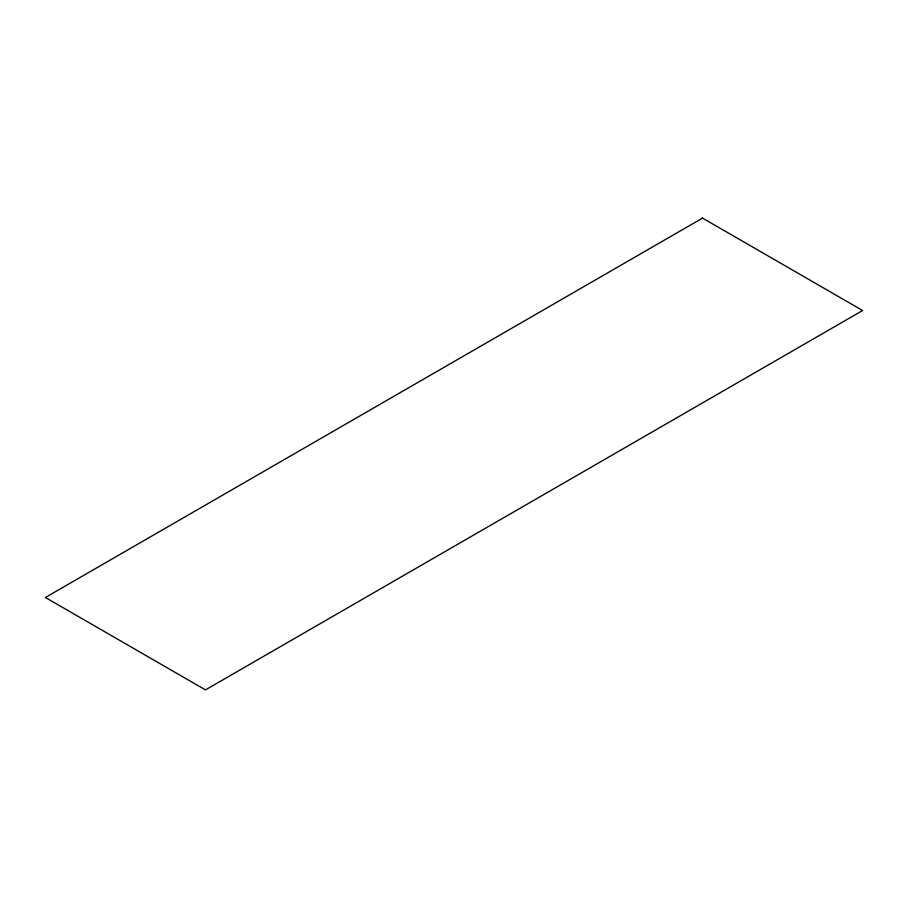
<?xml version="1.0" encoding="UTF-8"?>
<svg xmlns="http://www.w3.org/2000/svg" width="908" height="908" viewBox="0 0 908 908"><rect width="100%" height="100%" fill="white"/><g stroke="black" fill="none" stroke-linecap="round" stroke-linejoin="round"><path stroke-width="1.36" d="M702.531 218.102L45.4 597.487L205.469 689.898L862.6 310.513L702.531 218.102"/></g></svg>
